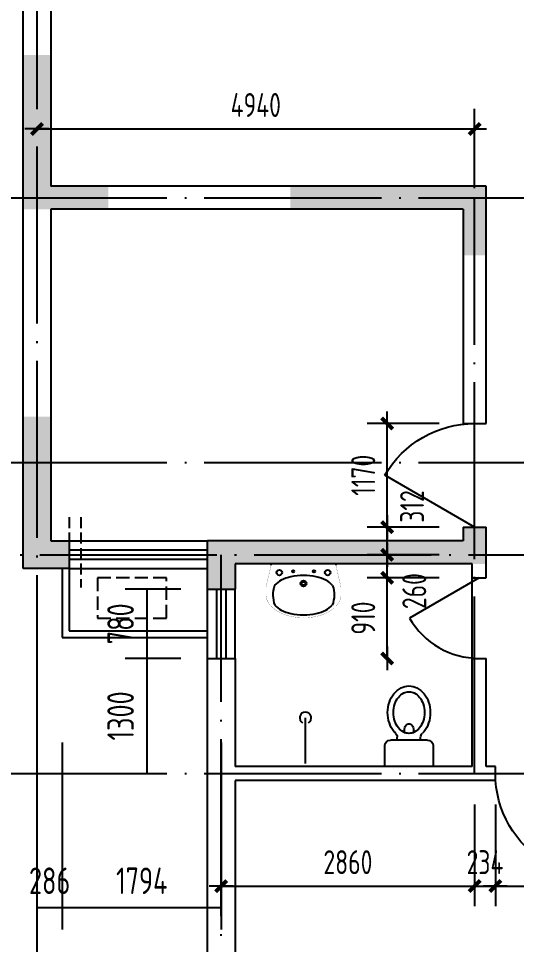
# Model space of a CAD drawing. Extents: x -726032 to 135930, y -151624 to 587044.
# Drawn here: x -435598 to -429978, y 466477 to 476930 of the extents above; entities that cross this region are included whole.
import ezdxf
from ezdxf.enums import TextEntityAlignment as Align

# ---------------------------------------------------------------- set-up
doc = ezdxf.new("R2010")
doc.units = 0
doc.header["$LTSCALE"] = 1000
doc.header["$MEASUREMENT"] = 0
doc.linetypes.add('DASH', pattern=[0.35, 0.25, -0.1])
doc.linetypes.add('DOTE', pattern=[2.42, 2, -0.2, 0.02, -0.2])
doc.layers.get('0').update_dxf_attribs({"linetype": 'CONTINUOUS'})
doc.layers.get('DEFPOINTS').update_dxf_attribs({"color": 1, "linetype": 'CONTINUOUS'})
for name, color, linetype in [('COLUMN', 170, 'CONTINUOUS'), ('DOTE', 8, 'DOTE'), ('GROUND', 45, 'CONTINUOUS'), ('LVTRY', 6, 'CONTINUOUS'), ('PUB_DIM', 245, 'CONTINUOUS'), ('ROOF', 4, 'CONTINUOUS'), ('WALL', 255, 'CONTINUOUS'), ('WINDOW', 155, 'CONTINUOUS'), ('WINDOW_TEXT', 7, 'CONTINUOUS'), ('空调', 245, 'CONTINUOUS')]:
    doc.layers.add(name, color=color, linetype=linetype)
doc.styles.add('DIM_FONT', font='isocp.shx', dxfattribs={"width": 0.8})
doc.styles.add('SIMPLEX', font='SIMPLEX.SHX')
doc.dimstyles.new('DIMA', dxfattribs={"dimtxt": 300, "dimasz": 1, "dimexe": 250, "dimexo": 300, "dimgap": 150, "dimtad": 1, "dimdec": 0, "dimzin": 0, "dimdsep": 46, "dimtxsty": 'DIM_FONT', "dimcen": 0.09, "dimse1": 1, "dimclrt": 142, "dimadec": 0, "dimazin": 0, "dimtfac": 1, "dimtdec": 0, "dimtix": 1, "dimtmove": 2, "dimatfit": 3, "dimfxl": 1, "dimtolj": 1, "dimtzin": 0, "dimarcsym": 0})
doc.dimstyles.new('DIMN', dxfattribs={"dimtxt": 300, "dimasz": 1, "dimexe": 250, "dimexo": 300, "dimgap": 150, "dimtad": 1, "dimdec": 0, "dimzin": 0, "dimdsep": 46, "dimtxsty": 'DIM_FONT', "dimcen": 0.09, "dimclrt": 142, "dimadec": 0, "dimazin": 0, "dimtfac": 1, "dimtdec": 0, "dimtix": 1, "dimtmove": 2, "dimatfit": 3, "dimfxl": 1, "dimtolj": 1, "dimtzin": 0, "dimarcsym": 0})

# ---------------------------------------------------------------- blocks, each defined once
blk = doc.blocks.new('_LV5')
for p, q in [((210.1, 0), (-210.1, 0)), ((-210.1, 0), (-210.1, -180)), ((210.1, -180), (210.1, 0)), ((160.1, -230), (-160.1, -230)), ((-101.4, -230), (-101.4, -254.3)), ((101.4, -230), (101.4, -254.1))]:
    blk.add_line(p, q)
blk.add_lwpolyline([(-135.1, -469.4, 0.080312), (-123, -544.2, 0.089014), (-91.8, -601.5, 0.104918), (-45.6, -639.3, 0.119812), (0.1, -650.4, 0.119812), (45.8, -639.3, 0.104918), (92, -601.5, 0.089014), (123.2, -544.2, 0.080312), (135.3, -469.4, 0.080312), (123.2, -394.6, 0.089014), (92, -337.3, 0.104918), (45.8, -299.5, 0.119812), (0.1, -288.4, 0.119812), (-45.6, -299.5, 0.104918), (-91.8, -337.3, 0.089014), (-123, -394.6, 0.080312)], format="xyb", close=True)
for points in [[(-38.7, -318.5, 0.073567), (-35.6, -339.5, 0.084454), (-27.4, -356, 0.10642), (-14.1, -367.8, 0.129709), (0, -371.5, 0.129709), (14.1, -367.8, 0.10642), (27.4, -356, 0.084454), (35.6, -339.5, 0.073567), (38.7, -318.5, 0.073567), (35.6, -297.5, 0.014016), (34.7, -294.6, 0.10642)], [(-34.7, -294.7, 0.013578), (-35.6, -297.5, 0.073567), (-38.7, -318.5, 0.073567)]]:
    blk.add_lwpolyline(points, format="xyb")
for centre, radius, start, end in [((-160.1, -180), 50, 180, 270), ((160.1, -180), 50, 270, 0), ((52.2, -452.8), 234.6, 141.28635, 161.63333), ((20.4, -427.3), 193.8, 134.81437, 141.28635), ((-151.4, -254.3), 50, 314.81437, 0), ((151.4, -254.1), 50, 180, 225.25549), ((-20.2, -427.3), 193.8, 38.71365, 45.25549), ((-52, -452.8), 234.6, 18.36667, 38.71365), ((102.3, -469.4), 287.4, 161.63333, 180), ((-102.1, -469.4), 287.4, 0, 18.36667), ((102.3, -469.4), 287.4, 180, 198.36667), ((-102.1, -469.4), 287.4, 341.63333, 0), ((52.2, -486), 234.6, 198.36667, 218.71365), ((-52, -486), 234.6, 321.28635, 341.63333), ((20.4, -511.6), 193.8, 218.71365, 242.67141), ((-20.2, -511.6), 193.8, 297.32859, 321.28635), ((0.1, -550.8), 149.6, 242.67141, 270), ((0.1, -550.8), 149.6, 270, 297.32859)]:
    blk.add_arc(centre, radius, start, end)
blk = doc.blocks.new('*D2485')
at = {"layer": 'DEFPOINTS', "color": 0, "transparency": 16777216}
for p in [(-434146, 469707), (-433466, 469707), (-433466, 468407)]:
    blk.add_point(p, dxfattribs=at)
at = {"layer": 'PUB_DIM', "color": 0, "lineweight": -2, "transparency": 16777216}
for p, q in [((-433766, 469707), (-434396, 469707)), ((-434146, 468408), (-434146, 469706))]:
    blk.add_line(p, q, dxfattribs=at)
at = {"layer": 'PUB_DIM', "color": 0, "transparency": 16777216}
for points in [[(-434146, 469706), (-434145, 469706), (-434146, 469707)], [(-434146, 468408), (-434145, 468408), (-434146, 468407)]]:
    blk.add_solid(points, dxfattribs=at)
at = {"layer": 'PUB_DIM', "color": 142, "transparency": 16777216, "insert": (-434446, 469057), "char_height": 300, "attachment_point": 5, "rotation": 90, "style": 'DIM_FONT'}
blk.add_mtext('\\A1;1300', dxfattribs=at)
blk = doc.blocks.new('_DIMX')
blk.add_line((-150, 0), (150, 0))
at = {"const_width": 50}
blk.add_lwpolyline([(-70, -70), (70, 70)], dxfattribs=at)
blk = doc.blocks.new('*D2488')
at = {"layer": 'DEFPOINTS', "color": 0, "transparency": 16777216}
for p in [(-433310, 468329), (-430450, 468329), (-430450, 467136)]:
    blk.add_point(p, dxfattribs=at)
at = {"layer": 'PUB_DIM', "color": 0, "lineweight": -2, "transparency": 16777216}
for p, q in [((-430450, 468059), (-430450, 466911)), ((-433309, 467136), (-430451, 467136))]:
    blk.add_line(p, q, dxfattribs=at)
at = {"layer": 'PUB_DIM', "color": 0, "lineweight": -2, "transparency": 16777216, "xscale": 0.9, "yscale": 0.9, "zscale": 0.9, "rotation": 180}
blk.add_blockref('_DIMX', (-433310, 467136), dxfattribs=at)
at = {"layer": 'PUB_DIM', "color": 0, "lineweight": -2, "transparency": 16777216, "xscale": 0.9, "yscale": 0.9, "zscale": 0.9}
blk.add_blockref('_DIMX', (-430450, 467136), dxfattribs=at)
at = {"layer": 'PUB_DIM', "color": 142, "transparency": 16777216, "insert": (-431880, 467406), "char_height": 270, "attachment_point": 5, "style": 'DIM_FONT'}
blk.add_mtext('\\A1;2860', dxfattribs=at)
blk = doc.blocks.new('*D1238')
at = {"layer": 'DEFPOINTS', "color": 0, "transparency": 16777216}
for p in [(-435390, 469058), (-435104, 469058), (-435104, 466896)]:
    blk.add_point(p, dxfattribs=at)
at = {"layer": 'PUB_DIM', "color": 0, "lineweight": -2, "transparency": 16777216}
for p, q in [((-435390, 468758), (-435390, 466646)), ((-435104, 468758), (-435104, 466646)), ((-435391, 466896), (-435392, 466896)), ((-435390, 466896), (-435104, 466896)), ((-435103, 466896), (-435102, 466896))]:
    blk.add_line(p, q, dxfattribs=at)
at = {"layer": 'PUB_DIM', "color": 0, "transparency": 16777216}
for points in [[(-435391, 466896), (-435391, 466896), (-435390, 466896)], [(-435103, 466896), (-435103, 466896), (-435104, 466896)]]:
    blk.add_solid(points, dxfattribs=at)
at = {"layer": 'PUB_DIM', "color": 142, "transparency": 16777216, "insert": (-435247, 467196), "char_height": 300, "attachment_point": 5, "style": 'DIM_FONT'}
blk.add_mtext('\\A1;286', dxfattribs=at)
blk = doc.blocks.new('*D1239')
at = {"layer": 'DEFPOINTS', "color": 0, "transparency": 16777216}
for p in [(-435104, 469058), (-433310, 469058), (-433310, 466896)]:
    blk.add_point(p, dxfattribs=at)
at = {"layer": 'PUB_DIM', "color": 0, "lineweight": -2, "transparency": 16777216}
for p, q in [((-435104, 468758), (-435104, 466646)), ((-433310, 468758), (-433310, 466646)), ((-435103, 466896), (-433311, 466896))]:
    blk.add_line(p, q, dxfattribs=at)
at = {"layer": 'PUB_DIM', "color": 0, "transparency": 16777216}
for points in [[(-435103, 466896), (-435103, 466896), (-435104, 466896)], [(-433311, 466896), (-433311, 466896), (-433310, 466896)]]:
    blk.add_solid(points, dxfattribs=at)
at = {"layer": 'PUB_DIM', "color": 142, "transparency": 16777216, "insert": (-434207, 467196), "char_height": 300, "attachment_point": 5, "style": 'DIM_FONT'}
blk.add_mtext('\\A1;1794', dxfattribs=at)
blk = doc.blocks.new('_LV10')
blk.add_line((0, -37), (0, -432))
blk.add_arc((0, -432), 50, 121.03319, 58.96681)
blk = doc.blocks.new('*D2498')
at = {"layer": 'DEFPOINTS', "color": 0, "transparency": 16777216}
for p in [(-430450, 468329), (-430216, 468329), (-430216, 467136)]:
    blk.add_point(p, dxfattribs=at)
at = {"layer": 'PUB_DIM', "color": 0, "lineweight": -2, "transparency": 16777216}
for p, q in [((-430216, 468059), (-430216, 466911)), ((-430451, 467136), (-430452, 467136)), ((-430450, 467136), (-430216, 467136)), ((-430215, 467136), (-430214, 467136))]:
    blk.add_line(p, q, dxfattribs=at)
at = {"layer": 'PUB_DIM', "color": 0, "lineweight": -2, "transparency": 16777216, "xscale": 0.9, "yscale": 0.9, "zscale": 0.9}
blk.add_blockref('_DIMX', (-430450, 467136), dxfattribs=at)
at = {"layer": 'PUB_DIM', "color": 0, "lineweight": -2, "transparency": 16777216, "xscale": 0.9, "yscale": 0.9, "zscale": 0.9, "rotation": 180}
blk.add_blockref('_DIMX', (-430216, 467136), dxfattribs=at)
at = {"layer": 'PUB_DIM', "color": 142, "transparency": 16777216, "insert": (-430333, 467406), "char_height": 270, "attachment_point": 5, "style": 'DIM_FONT'}
blk.add_mtext('\\A1;234', dxfattribs=at)
blk = doc.blocks.new('_DBLK')
blk.add_line((-0.5, 0), (0, -0.866))
blk.add_arc((-0.5, 0), 1, 300, 0)
at = {"layer": 'WINDOW_TEXT', "style": 'SIMPLEX', "flags": 9}
blk.add_attdef('A', text='', height=1, dxfattribs=at).set_placement((0, 1.5), align=Align.MIDDLE)
blk = doc.blocks.new('*D2499')
at = {"layer": 'DEFPOINTS', "color": 0, "transparency": 16777216}
for p in [(-430216, 468329), (-429046, 468329), (-429046, 467136)]:
    blk.add_point(p, dxfattribs=at)
at = {"layer": 'PUB_DIM', "color": 0, "lineweight": -2, "transparency": 16777216}
for p, q in [((-429046, 468059), (-429046, 466911)), ((-430215, 467136), (-429047, 467136))]:
    blk.add_line(p, q, dxfattribs=at)
at = {"layer": 'PUB_DIM', "color": 0, "lineweight": -2, "transparency": 16777216, "xscale": 0.9, "yscale": 0.9, "zscale": 0.9, "rotation": 180}
blk.add_blockref('_DIMX', (-430216, 467136), dxfattribs=at)
at = {"layer": 'PUB_DIM', "color": 0, "lineweight": -2, "transparency": 16777216, "xscale": 0.9, "yscale": 0.9, "zscale": 0.9}
blk.add_blockref('_DIMX', (-429046, 467136), dxfattribs=at)
at = {"layer": 'PUB_DIM', "color": 142, "transparency": 16777216, "insert": (-429631, 467406), "char_height": 270, "attachment_point": 5, "style": 'DIM_FONT'}
blk.add_mtext('\\A1;1170', dxfattribs=at)
blk = doc.blocks.new('*D2504')
at = {"layer": 'DEFPOINTS', "color": 0, "transparency": 16777216}
for p in [(-430450, 475684), (-435390, 474747), (-430450, 474747)]:
    blk.add_point(p, dxfattribs=at)
at = {"layer": 'PUB_DIM', "color": 0, "lineweight": -2, "transparency": 16777216}
for p, q in [((-430450, 475017), (-430450, 475909)), ((-435389, 475684), (-430451, 475684))]:
    blk.add_line(p, q, dxfattribs=at)
at = {"layer": 'PUB_DIM', "color": 0, "lineweight": -2, "transparency": 16777216, "xscale": 0.9, "yscale": 0.9, "zscale": 0.9, "rotation": 180}
blk.add_blockref('_DIMX', (-435390, 475684), dxfattribs=at)
at = {"layer": 'PUB_DIM', "color": 0, "lineweight": -2, "transparency": 16777216, "xscale": 0.9, "yscale": 0.9, "zscale": 0.9}
blk.add_blockref('_DIMX', (-430450, 475684), dxfattribs=at)
at = {"layer": 'PUB_DIM', "color": 142, "transparency": 16777216, "insert": (-432920, 475954), "char_height": 270, "attachment_point": 5, "style": 'DIM_FONT'}
blk.add_mtext('\\A1;4940', dxfattribs=at)
blk = doc.blocks.new('_WBLK')
for p, q in [((-0.5, 0.5), (0.5, 0.5)), ((0.5, 0.1667), (-0.5, 0.1667)), ((0.5, -0.1667), (-0.5, -0.1667)), ((-0.5, -0.5), (0.5, -0.5))]:
    blk.add_line(p, q)
at = {"layer": 'WINDOW_TEXT', "style": 'SIMPLEX', "flags": 9}
blk.add_attdef('A', text='', height=1, dxfattribs=at).set_placement((0, 1.5), align=Align.MIDDLE)
blk = doc.blocks.new('*D1261')
at = {"layer": 'DEFPOINTS', "color": 0, "transparency": 16777216}
for p in [(-434146, 470487), (-433466, 470487), (-433466, 469707)]:
    blk.add_point(p, dxfattribs=at)
at = {"layer": 'PUB_DIM', "color": 0, "lineweight": -2, "transparency": 16777216}
for p, q in [((-433766, 470487), (-434396, 470487)), ((-434146, 469708), (-434146, 470486)), ((-433766, 469707), (-434396, 469707))]:
    blk.add_line(p, q, dxfattribs=at)
at = {"layer": 'PUB_DIM', "color": 0, "transparency": 16777216}
for points in [[(-434146, 470486), (-434145, 470486), (-434146, 470487)], [(-434146, 469708), (-434145, 469708), (-434146, 469707)]]:
    blk.add_solid(points, dxfattribs=at)
at = {"layer": 'PUB_DIM', "color": 142, "transparency": 16777216, "insert": (-434446, 470097), "char_height": 300, "attachment_point": 5, "rotation": 90, "style": 'DIM_FONT'}
blk.add_mtext('\\A1;780', dxfattribs=at)
blk = doc.blocks.new('M_E11')
for p, q in [((-280, -10), (-280, 0)), ((280, 0), (280, -10)), ((-250.5, -188.9), (-250.5, -185.7)), ((-247.8, -182.8), (-250.2, -184.9))]:
    blk.add_line(p, q)
at = {"const_width": 1.5}
for points in [[(-280, 0), (280, 0)], [(-325.7, -199.5), (-280, -5)], [(325.7, -203.7), (280, -5)]]:
    blk.add_lwpolyline(points, dxfattribs=at)
for points in [[(253, -188.3, 0.098208), (193.2, -140.8, 0.066287), (110.4, -111.4, 0.052428), (0, -99.8, 0.052428), (-110.4, -111.4, 0.066287), (-193.2, -140.8, 0.093876), (-250.8, -185.7, 0.171377)], [(-249.5, -357.7, 0.091341), (-193.2, -401.2, 0.066287), (-110.4, -430.6, 0.052428), (0, -442.2, 0.052428), (110.4, -430.6, 0.066287), (193.2, -401.2, 0.091756), (249.7, -357.5, 0.171377)]]:
    blk.add_lwpolyline(points, format="xyb")
for points in [[(-325.7, -199.5, 0.008223), (-325.7, -203.7, 0.149285)], [(-325.7, -265.7, 0.149285), (-304.4, -336.6, 0.107079), (-230.9, -407.7, 0.075625), (-131, -450.5, 0.062436), (-0.8, -467.3, 0.062436), (129.6, -451.5, 0.075625), (229.8, -409.6, 0.107079), (303.8, -339.1, 0.149285), (325.7, -268.3, 0.005205), (325.7, -265.7, 0.086596)]]:
    blk.add_lwpolyline(points, format="xyb", dxfattribs=at)
at = {"const_width": 1.5, "flags": 128}
for points in [[(-325.7, -203.7), (-325.7, -268.3)], [(325.7, -203.7), (325.7, -268.3)]]:
    blk.add_lwpolyline(points, dxfattribs=at)
at = {"flags": 128}
for points in [[(-253, -188.3, 0.172546), (-249.7, -357.5, 0.726395)], [(253, -188.3, -0.172546), (249.7, -357.5, -0.726395)]]:
    blk.add_lwpolyline(points, format="xyb", dxfattribs=at)
for centre, radius in [((-210, -75), 24), ((-210, -75), 24), ((-210, -75), 24), ((-90, -65), 10), ((90, -65), 10), ((210, -75), 24), ((0, -170), 25), ((0, -170), 15)]:
    blk.add_circle(centre, radius)
blk.add_arc((-249.5, -185.7), 1, 131.32236, 180)
at = {"width": 0.8, "flags": 9}
for tag in ['XSIZE', 'YSIZE']:
    blk.add_attdef(tag, (0, 0), '', height=0.5, dxfattribs=at)
blk = doc.blocks.new('*D2536')
at = {"layer": 'DEFPOINTS', "color": 0, "transparency": 16777216}
for p in [(-431437, 470617), (-430580, 470617), (-430580, 469707)]:
    blk.add_point(p, dxfattribs=at)
at = {"layer": 'PUB_DIM', "color": 0, "lineweight": -2, "transparency": 16777216}
for p, q in [((-430850, 470617), (-431662, 470617)), ((-431437, 469708), (-431437, 470616))]:
    blk.add_line(p, q, dxfattribs=at)
at = {"layer": 'PUB_DIM', "color": 0, "lineweight": -2, "transparency": 16777216, "xscale": 0.9, "yscale": 0.9, "zscale": 0.9}
for p, rotation in [((-431437, 470617), 90), ((-431437, 469707), 270)]:
    blk.add_blockref('_DIMX', p, dxfattribs=dict(at, rotation=rotation))
at = {"layer": 'PUB_DIM', "color": 142, "transparency": 16777216, "insert": (-431707, 470162), "char_height": 270, "attachment_point": 5, "rotation": 90, "style": 'DIM_FONT'}
blk.add_mtext('\\A1;910', dxfattribs=at)
blk = doc.blocks.new('*D2537')
at = {"layer": 'DEFPOINTS', "color": 0, "transparency": 16777216}
for p in [(-431437, 470877), (-430580, 470877), (-430580, 470617)]:
    blk.add_point(p, dxfattribs=at)
at = {"layer": 'PUB_DIM', "color": 0, "lineweight": -2, "transparency": 16777216}
for p, q in [((-430850, 470877), (-431662, 470877)), ((-431437, 470878), (-431437, 470879)), ((-431437, 470617), (-431437, 470877)), ((-431437, 470616), (-431437, 470615))]:
    blk.add_line(p, q, dxfattribs=at)
at = {"layer": 'PUB_DIM', "color": 0, "lineweight": -2, "transparency": 16777216, "xscale": 0.9, "yscale": 0.9, "zscale": 0.9}
for p, rotation in [((-431437, 470877), 270), ((-431437, 470617), 90)]:
    blk.add_blockref('_DIMX', p, dxfattribs=dict(at, rotation=rotation))
at = {"layer": 'PUB_DIM', "color": 142, "transparency": 16777216, "insert": (-431131, 470466), "char_height": 270, "attachment_point": 5, "rotation": 90, "style": 'DIM_FONT'}
blk.add_mtext('\\A1;260', dxfattribs=at)
blk = doc.blocks.new('*D2538')
at = {"layer": 'DEFPOINTS', "color": 0, "transparency": 16777216}
for p in [(-431437, 471189), (-430580, 471189), (-430580, 470877)]:
    blk.add_point(p, dxfattribs=at)
at = {"layer": 'PUB_DIM', "color": 0, "lineweight": -2, "transparency": 16777216}
for p, q in [((-430850, 471189), (-431662, 471189)), ((-431437, 470878), (-431437, 471188))]:
    blk.add_line(p, q, dxfattribs=at)
at = {"layer": 'PUB_DIM', "color": 0, "lineweight": -2, "transparency": 16777216, "xscale": 0.9, "yscale": 0.9, "zscale": 0.9}
for p, rotation in [((-431437, 471189), 90), ((-431437, 470877), 270)]:
    blk.add_blockref('_DIMX', p, dxfattribs=dict(at, rotation=rotation))
at = {"layer": 'PUB_DIM', "color": 142, "transparency": 16777216, "insert": (-431156, 471422), "char_height": 270, "attachment_point": 5, "rotation": 90, "style": 'DIM_FONT'}
blk.add_mtext('\\A1;312', dxfattribs=at)
blk = doc.blocks.new('*D2539')
at = {"layer": 'DEFPOINTS', "color": 0, "transparency": 16777216}
for p in [(-431437, 472359), (-430580, 472359), (-430580, 471189)]:
    blk.add_point(p, dxfattribs=at)
at = {"layer": 'PUB_DIM', "color": 0, "lineweight": -2, "transparency": 16777216}
for p, q in [((-430850, 472359), (-431662, 472359)), ((-431437, 471190), (-431437, 472358))]:
    blk.add_line(p, q, dxfattribs=at)
at = {"layer": 'PUB_DIM', "color": 0, "lineweight": -2, "transparency": 16777216, "xscale": 0.9, "yscale": 0.9, "zscale": 0.9}
for p, rotation in [((-431437, 472359), 90), ((-431437, 471189), 270)]:
    blk.add_blockref('_DIMX', p, dxfattribs=dict(at, rotation=rotation))
at = {"layer": 'PUB_DIM', "color": 142, "transparency": 16777216, "insert": (-431707, 471774), "char_height": 270, "attachment_point": 5, "rotation": 90, "style": 'DIM_FONT'}
blk.add_mtext('\\A1;1170', dxfattribs=at)

msp = doc.modelspace()

# ---------------------------------------------------------------- linework, layer by layer
at = {"layer": 'COLUMN'}
for points in [[(-435545.9, 476518.9), (-435545.9, 474776.9), (-435233.9, 476518.9), (-435233.9, 475036.9)], [(-435545.9, 474776.9), (-435233.9, 475036.9), (-434583.9, 474776.9), (-434583.9, 475036.9)], [(-432529.9, 475036.9), (-432529.9, 474776.9), (-430319.9, 475036.9), (-430579.9, 474776.9)], [(-430579.9, 474776.9), (-430579.9, 474256.9), (-430319.9, 475036.9), (-430319.9, 474256.9)], [(-435545.9, 472436.9), (-435545.9, 470720.9), (-435233.9, 472436.9), (-435233.9, 471032.9)], [(-430579.9, 471188.9), (-430579.9, 471032.9), (-430319.9, 471188.9), (-430319.9, 470772.9)], [(-435545.9, 470720.9), (-435025.9, 470720.9), (-435233.9, 471032.9), (-435025.9, 471032.9)], [(-433465.9, 471032.9), (-433153.9, 470772.9), (-430579.9, 471032.9), (-430319.9, 470772.9)], [(-433465.9, 471032.9), (-433465.9, 470486.9), (-433153.9, 470772.9), (-433153.9, 470486.9)]]:
    msp.add_solid(points, dxfattribs=at)
at = {"layer": 'DOTE'}
for p, q in [((-435389.9, 490006.5), (-435389.9, 459534.9)), ((-481902.2, 474906.9), (-412270.4, 474906.9)), ((-430449.9, 468406.9), (-430449.9, 474906.9)), ((-481902.2, 471916.9), (-412270.4, 471916.9)), ((-481338.6, 470876.9), (-412270.4, 470876.9)), ((-433309.9, 459534.9), (-433309.9, 470876.9)), ((-481902.2, 468406.9), (-412270.4, 468406.9))]:
    msp.add_line(p, q, dxfattribs=at)
at = {"layer": 'GROUND'}
msp.add_line((-430475.9, 469706.9), (-430475.9, 470616.9), dxfattribs=at)
at = {"layer": 'ROOF'}
for p, q in [((-435103.9, 470720.9), (-435103.9, 469940.9)), ((-435025.9, 470720.9), (-435025.9, 470018.9)), ((-435025.9, 470018.9), (-433465.9, 470018.9)), ((-435103.9, 469940.9), (-433465.9, 469940.9))]:
    msp.add_line(p, q, dxfattribs=at)
at = {"layer": 'WALL'}
for p, q in [((-435545.9, 470720.9), (-435545.9, 480912.9)), ((-435233.9, 480600.9), (-435233.9, 475036.9)), ((-430319.9, 475036.9), (-435233.9, 475036.9)), ((-430319.9, 472358.9), (-430319.9, 475036.9)), ((-430579.9, 474776.9), (-435233.9, 474776.9)), ((-435233.9, 474776.9), (-435233.9, 471032.9)), ((-430579.9, 474776.9), (-430579.9, 472358.9)), ((-430579.9, 472358.9), (-430319.9, 472358.9)), ((-430579.9, 471188.9), (-430319.9, 471188.9)), ((-430579.9, 471188.9), (-430579.9, 471032.9)), ((-430319.9, 470616.9), (-430319.9, 471188.9)), ((-435233.9, 471032.9), (-435025.9, 471032.9)), ((-435025.9, 471032.9), (-435025.9, 470720.9)), ((-430579.9, 471032.9), (-433465.9, 471032.9)), ((-433465.9, 470486.9), (-433465.9, 471032.9)), ((-435025.9, 470720.9), (-435545.9, 470720.9)), ((-430475.9, 470772.9), (-433153.9, 470772.9)), ((-433153.9, 470772.9), (-433153.9, 470486.9)), ((-430475.9, 470616.9), (-430475.9, 470772.9)), ((-430475.9, 470616.9), (-430319.9, 470616.9)), ((-433465.9, 470486.9), (-433153.9, 470486.9)), ((-433465.9, 462920.9), (-433465.9, 469706.9)), ((-433465.9, 469706.9), (-433153.9, 469706.9)), ((-433153.9, 469706.9), (-433153.9, 468484.9)), ((-430475.9, 468484.9), (-430475.9, 469706.9)), ((-430475.9, 469706.9), (-430319.9, 469706.9)), ((-430319.9, 468484.9), (-430319.9, 469706.9)), ((-430475.9, 468484.9), (-433153.9, 468484.9)), ((-430215.9, 468484.9), (-430319.9, 468484.9)), ((-430215.9, 468328.9), (-430215.9, 468484.9)), ((-430215.9, 468328.9), (-433153.9, 468328.9)), ((-433153.9, 468328.9), (-433153.9, 463232.9))]:
    msp.add_line(p, q, dxfattribs=at)
at = {"layer": '空调', "linetype": 'DASH', "ltscale": 0.5}
for p, q in [((-435025.9, 471302.8), (-435025.9, 470508.7)), ((-434895.9, 471302.8), (-434895.9, 470508.7))]:
    msp.add_line(p, q, dxfattribs=at)
at = {"layer": '空调', "linetype": 'DASH', "ltscale": 0.6}
msp.add_lwpolyline([(-434706.7, 470159.5), (-433926.7, 470159.5), (-433926.7, 470614.5), (-434706.7, 470614.5)], close=True, dxfattribs=at)

# ---------------------------------------------------------------- block references
at = {"layer": 'LVTRY', "xscale": 1.299999999999272, "yscale": 1.299999999999272, "zscale": 1.299999999999272}
msp.add_blockref('M_E11', (-432381.2, 470772.9), dxfattribs=at)
at = {"layer": 'LVTRY', "rotation": 180}
for name, p, xscale, yscale, zscale in [('_LV5', (-431190.9, 468484.9), -1.299999999999272, 1.30000000000291, 1.3), ('_LV10', (-432359.4, 468473.3), 1.299999999999272, 1.299999999999272, 1.299999999999272)]:
    msp.add_blockref(name, p, dxfattribs=dict(at, xscale=xscale, yscale=yscale, zscale=zscale))
at = {"layer": 'WINDOW'}
for name, p, xscale, yscale, zscale, rotation in [('_DBLK', (-430449.9, 471773.9), -1170, 1170, 1170, 270), ('_DBLK', (-430397.9, 470161.9), 910, 910, 910, 270), ('_WBLK', (-433309.9, 470096.9), -780, 312, 780, 270), ('_DBLK', (-429630.9, 468406.9), 1170, -1170, 1170, 180)]:
    msp.add_blockref(name, p, dxfattribs=dict(at, xscale=xscale, yscale=yscale, zscale=zscale, rotation=rotation))
at = {"layer": 'WINDOW', "xscale": 1560, "yscale": 312, "zscale": 1560}
msp.add_blockref('_WBLK', (-434245.9, 470876.9), dxfattribs=at)

# ---------------------------------------------------------------- dimensions: what is measured, and where the dimension line sits
at = {"layer": 'PUB_DIM'}
dim = msp.add_linear_dim(base=(-430449.9, 475683.8), p1=(-435389.9, 474746.7), p2=(-430449.9, 474746.7), dimstyle='DIMA', override={"dimscale": 0.9, "dimblk1": '_DIMX', "dimblk2": '_DIMX', "dimsah": 1}, dxfattribs=at)
dim.commit()
dim.dimension.update_dxf_attribs({"geometry": '*D2504', "text_midpoint": (-432919.9, 475953.8)})
for p1, p2, distance, picture, middle in [((-430579.9, 471188.9), (-430579.9, 472358.9), 857.1, '*D2539', (-431707, 471773.9)), ((-430579.9, 469706.9), (-430579.9, 470616.9), 857.1, '*D2536', (-431707, 470161.9)), ((-433309.9, 468328.9), (-430449.9, 468328.9), -1192.9, '*D2488', (-431879.9, 467406.1)), ((-430449.9, 468328.9), (-430215.9, 468328.9), -1192.9, '*D2498', (-430332.9, 467406.1)), ((-430215.9, 468328.9), (-429045.9, 468328.9), -1192.9, '*D2499', (-429630.9, 467406.1))]:
    dim = msp.add_aligned_dim(p1=p1, p2=p2, distance=distance, dimstyle='DIMA', override={"dimscale": 0.9, "dimblk1": '_DIMX', "dimblk2": '_DIMX', "dimsah": 1}, dxfattribs=at)
    dim.commit()
    dim.dimension.update_dxf_attribs({"geometry": picture, "text_midpoint": middle})
for base, p1, p2, picture, middle in [((-431437, 471188.9), (-430579.9, 470876.9), (-430579.9, 471188.9), '*D2538', (-431156.4, 471421.8)), ((-431437, 470876.9), (-430579.9, 470616.9), (-430579.9, 470876.9), '*D2537', (-431130.9, 470465.7))]:
    dim = msp.add_linear_dim(base=base, p1=p1, p2=p2, angle=90, dimstyle='DIMA', override={"dimscale": 0.9, "dimblk1": '_DIMX', "dimblk2": '_DIMX', "dimsah": 1}, dxfattribs=at)
    dim.commit()
    dim.dimension.update_dxf_attribs({"geometry": picture, "text_midpoint": middle, "dimtype": 161})
for p1, p2, dimstyle, picture, middle in [((-433465.9, 469706.9), (-433465.9, 470486.9), 'DIMN', '*D1261', (-434445.6, 470096.9)), ((-433465.9, 468406.9), (-433465.9, 469706.9), 'DIMA', '*D2485', (-434445.6, 469056.9))]:
    dim = msp.add_aligned_dim(p1=p1, p2=p2, distance=679.7, dimstyle=dimstyle, dxfattribs=at)
    dim.commit()
    dim.dimension.update_dxf_attribs({"geometry": picture, "text_midpoint": middle})
for base, p1, p2, picture, middle in [((-435103.9, 466895.9), (-435389.9, 469058.2), (-435103.9, 469058.2), '*D1238', (-435246.9, 467195.9)), ((-433309.9, 466895.9), (-435103.9, 469058.2), (-433309.9, 469058.2), '*D1239', (-434206.9, 467195.9))]:
    dim = msp.add_linear_dim(base=base, p1=p1, p2=p2, dimstyle='DIMN', dxfattribs=at)
    dim.commit()
    dim.dimension.update_dxf_attribs({"geometry": picture, "text_midpoint": middle})

doc.saveas('drawing.dxf')
